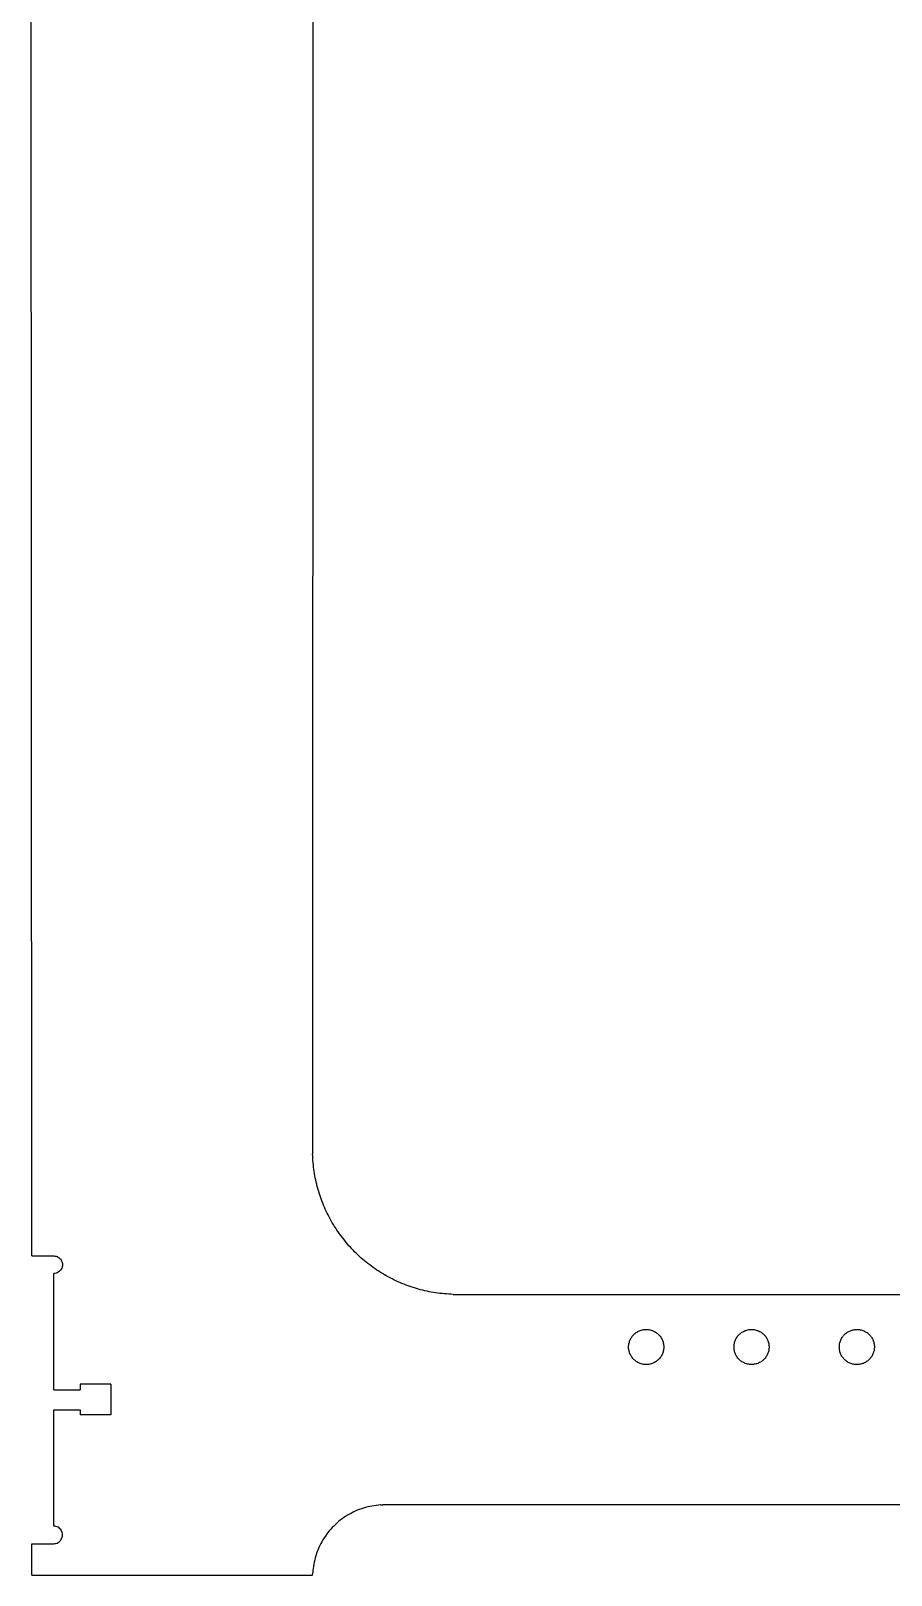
# Model space of a CAD drawing. Extents: x -24.7 to 24.7, y -45.9 to 45.9.
# Drawn here: x -24.73 to -12.48, y 1.91 to 23.91 of the extents above; entities that cross this region are included whole.
import ezdxf

# ---------------------------------------------------------------- set-up
doc = ezdxf.new("R2010")
doc.units = 0
doc.header["$MEASUREMENT"] = 0
doc.layers.get('0').update_dxf_attribs({"linetype": 'CONTINUOUS'})

msp = doc.modelspace()

# ---------------------------------------------------------------- linework, layer by layer
at = {"color": 3}
for p, q in [((-20.716, 39.907), (-20.718, 7.907)), ((-24.717, 6.454), (-24.73, 38.109)), ((-24.405, 4.545), (-24.405, 6.204)), ((-16.218, 5.15), (-16.218, 5.163)), ((-15.719, 5.163), (-15.719, 5.15)), ((-24.03, 4.626), (-24.03, 4.545)), ((-23.592, 4.626), (-23.592, 4.189)), ((-24.405, 2.604), (-24.405, 4.264)), ((-24.03, 4.264), (-24.03, 4.189)), ((-24.718, 1.907), (-24.718, 2.354))]:
    msp.add_line(p, q, dxfattribs=at)
for p, q in [((-20.717, 7.876), (-20.718, 7.907)), ((-20.716, 7.845), (-20.717, 7.876)), ((-20.714, 7.814), (-20.716, 7.845)), ((-20.711, 7.783), (-20.714, 7.814)), ((-20.708, 7.752), (-20.711, 7.783)), ((-20.705, 7.721), (-20.708, 7.752)), ((-20.701, 7.69), (-20.705, 7.721)), ((-20.696, 7.659), (-20.701, 7.69)), ((-20.691, 7.628), (-20.696, 7.659)), ((-20.686, 7.597), (-20.691, 7.628)), ((-20.68, 7.567), (-20.686, 7.597)), ((-20.674, 7.536), (-20.68, 7.567)), ((-20.667, 7.506), (-20.674, 7.536)), ((-20.66, 7.475), (-20.667, 7.506)), ((-20.652, 7.445), (-20.66, 7.475)), ((-20.644, 7.415), (-20.652, 7.445)), ((-20.636, 7.385), (-20.644, 7.415)), ((-20.627, 7.355), (-20.636, 7.385)), ((-20.617, 7.325), (-20.627, 7.355)), ((-20.607, 7.296), (-20.617, 7.325)), ((-20.597, 7.266), (-20.607, 7.296)), ((-20.586, 7.237), (-20.597, 7.266)), ((-20.575, 7.208), (-20.586, 7.237)), ((-20.563, 7.179), (-20.575, 7.208)), ((-20.551, 7.151), (-20.563, 7.179)), ((-20.539, 7.122), (-20.551, 7.151)), ((-20.526, 7.094), (-20.539, 7.122)), ((-20.512, 7.065), (-20.526, 7.094)), ((-20.498, 7.038), (-20.512, 7.065)), ((-20.484, 7.01), (-20.498, 7.038)), ((-20.469, 6.982), (-20.484, 7.01)), ((-20.454, 6.955), (-20.469, 6.982)), ((-20.439, 6.928), (-20.454, 6.955)), ((-20.423, 6.901), (-20.439, 6.928)), ((-20.407, 6.875), (-20.423, 6.901)), ((-20.39, 6.848), (-20.407, 6.875)), ((-20.373, 6.822), (-20.39, 6.848)), ((-20.355, 6.796), (-20.373, 6.822)), ((-20.337, 6.771), (-20.355, 6.796)), ((-20.319, 6.746), (-20.337, 6.771)), ((-20.3, 6.721), (-20.319, 6.746)), ((-20.281, 6.696), (-20.3, 6.721)), ((-20.262, 6.672), (-20.281, 6.696)), ((-20.242, 6.647), (-20.262, 6.672)), ((-20.222, 6.624), (-20.242, 6.647)), ((-20.202, 6.6), (-20.222, 6.624)), ((-20.181, 6.577), (-20.202, 6.6)), ((-24.405, 6.454), (-24.388, 6.453)), ((-24.388, 6.453), (-24.372, 6.45)), ((-24.372, 6.45), (-24.357, 6.445)), ((-24.357, 6.445), (-24.342, 6.438)), ((-24.342, 6.438), (-24.329, 6.429)), ((-24.329, 6.429), (-24.316, 6.418)), ((-24.316, 6.418), (-24.306, 6.406)), ((-24.306, 6.406), (-24.297, 6.392)), ((-24.297, 6.392), (-24.289, 6.377)), ((-20.16, 6.554), (-20.181, 6.577)), ((-20.138, 6.532), (-20.16, 6.554)), ((-20.116, 6.509), (-20.138, 6.532)), ((-20.094, 6.487), (-20.116, 6.509)), ((-20.071, 6.466), (-20.094, 6.487)), ((-20.049, 6.445), (-20.071, 6.466)), ((-20.025, 6.424), (-20.049, 6.445)), ((-20.002, 6.403), (-20.025, 6.424)), ((-19.978, 6.383), (-20.002, 6.403)), ((-19.954, 6.363), (-19.978, 6.383)), ((-24.388, 6.206), (-24.405, 6.204)), ((-24.372, 6.209), (-24.388, 6.206)), ((-24.357, 6.214), (-24.372, 6.209)), ((-24.342, 6.221), (-24.357, 6.214)), ((-24.329, 6.23), (-24.342, 6.221)), ((-24.316, 6.241), (-24.329, 6.23)), ((-24.306, 6.253), (-24.316, 6.241)), ((-24.297, 6.267), (-24.306, 6.253)), ((-24.289, 6.282), (-24.297, 6.267)), ((-24.289, 6.377), (-24.284, 6.362)), ((-24.284, 6.297), (-24.289, 6.282)), ((-24.284, 6.362), (-24.281, 6.346)), ((-24.281, 6.313), (-24.284, 6.297)), ((-24.281, 6.346), (-24.28, 6.329)), ((-24.28, 6.329), (-24.281, 6.313)), ((-19.93, 6.344), (-19.954, 6.363)), ((-19.905, 6.325), (-19.93, 6.344)), ((-19.88, 6.306), (-19.905, 6.325)), ((-19.855, 6.288), (-19.88, 6.306)), ((-19.829, 6.27), (-19.855, 6.288)), ((-19.803, 6.253), (-19.829, 6.27)), ((-19.777, 6.236), (-19.803, 6.253)), ((-19.751, 6.219), (-19.777, 6.236)), ((-19.724, 6.202), (-19.751, 6.219)), ((-19.697, 6.187), (-19.724, 6.202)), ((-19.67, 6.171), (-19.697, 6.187)), ((-19.643, 6.156), (-19.67, 6.171)), ((-19.616, 6.141), (-19.643, 6.156)), ((-19.588, 6.127), (-19.616, 6.141)), ((-19.56, 6.113), (-19.588, 6.127)), ((-19.532, 6.1), (-19.56, 6.113)), ((-19.504, 6.087), (-19.532, 6.1)), ((-19.475, 6.074), (-19.504, 6.087)), ((-19.446, 6.062), (-19.475, 6.074)), ((-19.417, 6.05), (-19.446, 6.062)), ((-19.388, 6.039), (-19.417, 6.05)), ((-19.359, 6.028), (-19.388, 6.039)), ((-19.33, 6.018), (-19.359, 6.028)), ((-19.3, 6.008), (-19.33, 6.018)), ((-19.27, 5.999), (-19.3, 6.008)), ((-19.24, 5.99), (-19.27, 5.999)), ((-19.211, 5.981), (-19.24, 5.99)), ((-19.18, 5.973), (-19.211, 5.981)), ((-19.15, 5.965), (-19.18, 5.973)), ((-19.12, 5.958), (-19.15, 5.965)), ((-19.089, 5.951), (-19.12, 5.958)), ((-19.059, 5.945), (-19.089, 5.951)), ((-19.028, 5.939), (-19.059, 5.945)), ((-18.998, 5.934), (-19.028, 5.939)), ((-18.967, 5.929), (-18.998, 5.934)), ((-18.936, 5.925), (-18.967, 5.929)), ((-18.905, 5.921), (-18.936, 5.925)), ((-18.874, 5.917), (-18.905, 5.921)), ((-18.843, 5.914), (-18.874, 5.917)), ((-18.812, 5.912), (-18.843, 5.914)), ((-18.781, 5.91), (-18.812, 5.912)), ((-18.75, 5.908), (-18.781, 5.91)), ((-18.718, 5.907), (-18.75, 5.908)), ((-16.188, 5.276), (-16.182, 5.287)), ((-16.182, 5.287), (-16.175, 5.298)), ((-16.175, 5.298), (-16.167, 5.309)), ((-16.167, 5.309), (-16.159, 5.319)), ((-16.159, 5.319), (-16.15, 5.329)), ((-16.15, 5.329), (-16.141, 5.338)), ((-16.141, 5.338), (-16.131, 5.347)), ((-16.131, 5.347), (-16.121, 5.355)), ((-16.121, 5.355), (-16.11, 5.363)), ((-16.11, 5.363), (-16.099, 5.37)), ((-16.099, 5.37), (-16.088, 5.376)), ((-16.088, 5.376), (-16.076, 5.382)), ((-16.076, 5.382), (-16.064, 5.388)), ((-16.064, 5.388), (-16.052, 5.392)), ((-16.052, 5.392), (-16.039, 5.396)), ((-16.039, 5.396), (-16.027, 5.4)), ((-16.027, 5.4), (-16.014, 5.403)), ((-16.014, 5.403), (-16.001, 5.405)), ((-16.001, 5.405), (-15.988, 5.406)), ((-15.988, 5.406), (-15.975, 5.407)), ((-15.962, 5.407), (-15.949, 5.406)), ((-15.949, 5.406), (-15.936, 5.405)), ((-15.936, 5.405), (-15.923, 5.403)), ((-15.923, 5.403), (-15.91, 5.4)), ((-15.91, 5.4), (-15.897, 5.396)), ((-15.897, 5.396), (-15.885, 5.392)), ((-15.885, 5.392), (-15.873, 5.388)), ((-15.873, 5.388), (-15.861, 5.382)), ((-15.861, 5.382), (-15.849, 5.376)), ((-15.849, 5.376), (-15.838, 5.37)), ((-15.838, 5.37), (-15.827, 5.363)), ((-15.827, 5.363), (-15.816, 5.355)), ((-15.816, 5.355), (-15.806, 5.347)), ((-15.806, 5.347), (-15.796, 5.338)), ((-15.796, 5.338), (-15.787, 5.329)), ((-15.787, 5.329), (-15.778, 5.319)), ((-15.778, 5.319), (-15.77, 5.309)), ((-15.77, 5.309), (-15.762, 5.298)), ((-15.762, 5.298), (-15.755, 5.287)), ((-15.755, 5.287), (-15.749, 5.276)), ((-14.691, 5.27), (-14.685, 5.282)), ((-14.685, 5.282), (-14.678, 5.293)), ((-14.678, 5.293), (-14.671, 5.304)), ((-14.671, 5.304), (-14.663, 5.314)), ((-14.663, 5.314), (-14.654, 5.324)), ((-14.654, 5.324), (-14.645, 5.333)), ((-14.645, 5.333), (-14.636, 5.342)), ((-14.636, 5.342), (-14.626, 5.351)), ((-14.626, 5.351), (-14.615, 5.359)), ((-14.615, 5.359), (-14.605, 5.366)), ((-14.605, 5.366), (-14.593, 5.373)), ((-14.593, 5.373), (-14.582, 5.379)), ((-14.582, 5.379), (-14.57, 5.385)), ((-14.57, 5.385), (-14.558, 5.39)), ((-14.558, 5.39), (-14.546, 5.394)), ((-14.546, 5.394), (-14.533, 5.398)), ((-14.533, 5.398), (-14.52, 5.401)), ((-14.52, 5.401), (-14.508, 5.404)), ((-14.508, 5.404), (-14.495, 5.405)), ((-14.495, 5.405), (-14.484, 5.406)), ((-14.484, 5.406), (-14.482, 5.406)), ((-14.482, 5.406), (-14.468, 5.407)), ((-14.468, 5.407), (-14.455, 5.406)), ((-14.455, 5.406), (-14.442, 5.405)), ((-14.442, 5.405), (-14.429, 5.404)), ((-14.429, 5.404), (-14.417, 5.401)), ((-14.417, 5.401), (-14.404, 5.398)), ((-14.404, 5.398), (-14.391, 5.394)), ((-14.391, 5.394), (-14.379, 5.39)), ((-14.379, 5.39), (-14.367, 5.385)), ((-14.367, 5.385), (-14.355, 5.379)), ((-14.355, 5.379), (-14.343, 5.373)), ((-14.343, 5.373), (-14.332, 5.366)), ((-14.332, 5.366), (-14.322, 5.359)), ((-14.322, 5.359), (-14.311, 5.351)), ((-14.311, 5.351), (-14.301, 5.342)), ((-14.301, 5.342), (-14.292, 5.333)), ((-14.292, 5.333), (-14.283, 5.324)), ((-14.283, 5.324), (-14.274, 5.314)), ((-14.274, 5.314), (-14.266, 5.304)), ((-14.266, 5.304), (-14.259, 5.293)), ((-14.259, 5.293), (-14.252, 5.282)), ((-14.252, 5.282), (-14.246, 5.27)), ((-13.187, 5.278), (-13.18, 5.29)), ((-13.18, 5.29), (-13.173, 5.301)), ((-13.173, 5.301), (-13.165, 5.311)), ((-13.165, 5.311), (-13.157, 5.321)), ((-13.157, 5.321), (-13.148, 5.331)), ((-13.148, 5.331), (-13.138, 5.34)), ((-13.138, 5.34), (-13.129, 5.349)), ((-13.129, 5.349), (-13.118, 5.357)), ((-13.118, 5.357), (-13.108, 5.364)), ((-13.108, 5.364), (-13.097, 5.371)), ((-13.097, 5.371), (-13.085, 5.378)), ((-13.085, 5.378), (-13.073, 5.383)), ((-13.073, 5.383), (-13.061, 5.389)), ((-13.061, 5.389), (-13.049, 5.393)), ((-13.049, 5.393), (-13.037, 5.397)), ((-13.037, 5.397), (-13.024, 5.4)), ((-13.024, 5.4), (-13.013, 5.403)), ((-13.013, 5.403), (-13.011, 5.403)), ((-13.011, 5.403), (-12.998, 5.405)), ((-12.998, 5.405), (-12.985, 5.406)), ((-12.985, 5.406), (-12.972, 5.407)), ((-12.972, 5.407), (-12.959, 5.406)), ((-12.959, 5.406), (-12.946, 5.406)), ((-12.946, 5.406), (-12.933, 5.404)), ((-12.933, 5.404), (-12.92, 5.402)), ((-12.92, 5.402), (-12.907, 5.399)), ((-12.907, 5.399), (-12.895, 5.395)), ((-12.895, 5.395), (-12.882, 5.391)), ((-12.882, 5.391), (-12.87, 5.386)), ((-12.87, 5.386), (-12.858, 5.381)), ((-12.858, 5.381), (-12.847, 5.375)), ((-12.847, 5.375), (-12.835, 5.368)), ((-12.835, 5.368), (-12.824, 5.361)), ((-12.824, 5.361), (-12.814, 5.353)), ((-12.814, 5.353), (-12.804, 5.345)), ((-12.804, 5.345), (-12.794, 5.336)), ((-12.794, 5.336), (-12.785, 5.326)), ((-12.785, 5.326), (-12.776, 5.317)), ((-12.776, 5.317), (-12.768, 5.306)), ((-12.768, 5.306), (-12.761, 5.296)), ((-12.761, 5.296), (-12.754, 5.285)), ((-12.754, 5.285), (-12.747, 5.273)), ((-16.218, 5.176), (-16.216, 5.189)), ((-16.218, 5.163), (-16.218, 5.176)), ((-16.218, 5.137), (-16.218, 5.15)), ((-16.216, 5.124), (-16.218, 5.137)), ((-16.216, 5.189), (-16.214, 5.202)), ((-16.214, 5.111), (-16.216, 5.124)), ((-16.214, 5.202), (-16.212, 5.215)), ((-16.212, 5.098), (-16.214, 5.111)), ((-16.212, 5.215), (-16.208, 5.228)), ((-16.208, 5.086), (-16.212, 5.098)), ((-16.208, 5.228), (-16.204, 5.24)), ((-16.204, 5.073), (-16.208, 5.086)), ((-16.204, 5.24), (-16.199, 5.252)), ((-16.199, 5.061), (-16.204, 5.073)), ((-16.199, 5.252), (-16.194, 5.264)), ((-16.194, 5.049), (-16.199, 5.061)), ((-16.194, 5.264), (-16.188, 5.276)), ((-15.749, 5.276), (-15.743, 5.264)), ((-15.743, 5.264), (-15.738, 5.252)), ((-15.738, 5.061), (-15.743, 5.049)), ((-15.738, 5.252), (-15.733, 5.24)), ((-15.733, 5.073), (-15.738, 5.061)), ((-15.733, 5.24), (-15.729, 5.228)), ((-15.729, 5.086), (-15.733, 5.073)), ((-15.729, 5.228), (-15.725, 5.215)), ((-15.725, 5.098), (-15.729, 5.086)), ((-15.725, 5.215), (-15.723, 5.202)), ((-15.723, 5.111), (-15.725, 5.098)), ((-15.723, 5.202), (-15.721, 5.189)), ((-15.721, 5.124), (-15.723, 5.111)), ((-15.721, 5.189), (-15.719, 5.176)), ((-15.719, 5.137), (-15.721, 5.124)), ((-15.719, 5.176), (-15.719, 5.163)), ((-15.719, 5.15), (-15.719, 5.137)), ((-14.718, 5.17), (-14.717, 5.183)), ((-14.718, 5.157), (-14.718, 5.17)), ((-14.718, 5.144), (-14.718, 5.157)), ((-14.717, 5.131), (-14.718, 5.144)), ((-14.717, 5.183), (-14.715, 5.196)), ((-14.715, 5.118), (-14.717, 5.131)), ((-14.715, 5.196), (-14.713, 5.209)), ((-14.713, 5.105), (-14.715, 5.118)), ((-14.713, 5.209), (-14.71, 5.221)), ((-14.71, 5.092), (-14.713, 5.105)), ((-14.71, 5.221), (-14.706, 5.234)), ((-14.706, 5.079), (-14.71, 5.092)), ((-14.706, 5.234), (-14.702, 5.246)), ((-14.702, 5.067), (-14.706, 5.079)), ((-14.702, 5.246), (-14.697, 5.258)), ((-14.697, 5.055), (-14.702, 5.067)), ((-14.697, 5.258), (-14.691, 5.27)), ((-14.246, 5.27), (-14.24, 5.258)), ((-14.24, 5.258), (-14.235, 5.246)), ((-14.235, 5.067), (-14.24, 5.055)), ((-14.235, 5.246), (-14.231, 5.234)), ((-14.231, 5.079), (-14.235, 5.067)), ((-14.231, 5.234), (-14.227, 5.221)), ((-14.227, 5.092), (-14.231, 5.079)), ((-14.227, 5.221), (-14.224, 5.209)), ((-14.224, 5.105), (-14.227, 5.092)), ((-14.224, 5.209), (-14.222, 5.196)), ((-14.222, 5.118), (-14.224, 5.105)), ((-14.222, 5.196), (-14.22, 5.183)), ((-14.22, 5.131), (-14.222, 5.118)), ((-14.22, 5.183), (-14.219, 5.17)), ((-14.219, 5.144), (-14.22, 5.131)), ((-14.219, 5.17), (-14.218, 5.157)), ((-14.218, 5.157), (-14.219, 5.144)), ((-13.218, 5.166), (-13.217, 5.179)), ((-13.218, 5.153), (-13.218, 5.166)), ((-13.218, 5.14), (-13.218, 5.153)), ((-13.217, 5.127), (-13.218, 5.14)), ((-13.217, 5.179), (-13.216, 5.192)), ((-13.215, 5.114), (-13.217, 5.127)), ((-13.216, 5.192), (-13.214, 5.205)), ((-13.212, 5.101), (-13.215, 5.114)), ((-13.214, 5.205), (-13.211, 5.218)), ((-13.209, 5.088), (-13.212, 5.101)), ((-13.211, 5.218), (-13.207, 5.23)), ((-13.205, 5.076), (-13.209, 5.088)), ((-13.207, 5.23), (-13.203, 5.243)), ((-13.201, 5.064), (-13.205, 5.076)), ((-13.203, 5.243), (-13.198, 5.255)), ((-13.195, 5.052), (-13.201, 5.064)), ((-13.198, 5.255), (-13.193, 5.267)), ((-13.193, 5.267), (-13.187, 5.278)), ((-12.747, 5.273), (-12.742, 5.262)), ((-12.742, 5.262), (-12.736, 5.249)), ((-12.734, 5.07), (-12.739, 5.058)), ((-12.736, 5.249), (-12.732, 5.237)), ((-12.73, 5.083), (-12.734, 5.07)), ((-12.732, 5.237), (-12.728, 5.225)), ((-12.726, 5.095), (-12.73, 5.083)), ((-12.728, 5.225), (-12.725, 5.212)), ((-12.723, 5.108), (-12.726, 5.095)), ((-12.725, 5.212), (-12.722, 5.199)), ((-12.721, 5.121), (-12.723, 5.108)), ((-12.722, 5.199), (-12.72, 5.186)), ((-12.72, 5.134), (-12.721, 5.121)), ((-12.72, 5.186), (-12.719, 5.173)), ((-12.719, 5.147), (-12.72, 5.134)), ((-12.719, 5.173), (-12.719, 5.16)), ((-12.719, 5.16), (-12.719, 5.147)), ((-16.188, 5.037), (-16.194, 5.049)), ((-16.182, 5.026), (-16.188, 5.037)), ((-16.175, 5.015), (-16.182, 5.026)), ((-16.167, 5.005), (-16.175, 5.015)), ((-16.159, 4.994), (-16.167, 5.005)), ((-16.15, 4.985), (-16.159, 4.994)), ((-16.141, 4.975), (-16.15, 4.985)), ((-16.131, 4.967), (-16.141, 4.975)), ((-16.121, 4.958), (-16.131, 4.967)), ((-16.11, 4.951), (-16.121, 4.958)), ((-16.099, 4.944), (-16.11, 4.951)), ((-16.088, 4.937), (-16.099, 4.944)), ((-16.076, 4.931), (-16.088, 4.937)), ((-16.064, 4.926), (-16.076, 4.931)), ((-16.052, 4.921), (-16.064, 4.926)), ((-16.039, 4.917), (-16.052, 4.921)), ((-16.027, 4.914), (-16.039, 4.917)), ((-16.014, 4.911), (-16.027, 4.914)), ((-16.001, 4.909), (-16.014, 4.911)), ((-15.988, 4.908), (-16.001, 4.909)), ((-15.975, 4.907), (-15.988, 4.908)), ((-15.949, 4.908), (-15.962, 4.907)), ((-15.936, 4.909), (-15.949, 4.908)), ((-15.923, 4.911), (-15.936, 4.909)), ((-15.91, 4.914), (-15.923, 4.911)), ((-15.897, 4.917), (-15.91, 4.914)), ((-15.885, 4.921), (-15.897, 4.917)), ((-15.873, 4.926), (-15.885, 4.921)), ((-15.861, 4.931), (-15.873, 4.926)), ((-15.849, 4.937), (-15.861, 4.931)), ((-15.838, 4.944), (-15.849, 4.937)), ((-15.827, 4.951), (-15.838, 4.944)), ((-15.816, 4.958), (-15.827, 4.951)), ((-15.806, 4.967), (-15.816, 4.958)), ((-15.796, 4.975), (-15.806, 4.967)), ((-15.787, 4.985), (-15.796, 4.975)), ((-15.778, 4.994), (-15.787, 4.985)), ((-15.77, 5.005), (-15.778, 4.994)), ((-15.762, 5.015), (-15.77, 5.005)), ((-15.755, 5.026), (-15.762, 5.015)), ((-15.749, 5.037), (-15.755, 5.026)), ((-15.743, 5.049), (-15.749, 5.037)), ((-14.691, 5.043), (-14.697, 5.055)), ((-14.685, 5.032), (-14.691, 5.043)), ((-14.678, 5.021), (-14.685, 5.032)), ((-14.671, 5.01), (-14.678, 5.021)), ((-14.663, 4.999), (-14.671, 5.01)), ((-14.654, 4.989), (-14.663, 4.999)), ((-14.645, 4.98), (-14.654, 4.989)), ((-14.636, 4.971), (-14.645, 4.98)), ((-14.626, 4.962), (-14.636, 4.971)), ((-14.615, 4.954), (-14.626, 4.962)), ((-14.605, 4.947), (-14.615, 4.954)), ((-14.593, 4.94), (-14.605, 4.947)), ((-14.582, 4.934), (-14.593, 4.94)), ((-14.57, 4.928), (-14.582, 4.934)), ((-14.558, 4.923), (-14.57, 4.928)), ((-14.546, 4.919), (-14.558, 4.923)), ((-14.533, 4.915), (-14.546, 4.919)), ((-14.52, 4.912), (-14.533, 4.915)), ((-14.508, 4.91), (-14.52, 4.912)), ((-14.495, 4.908), (-14.508, 4.91)), ((-14.482, 4.907), (-14.495, 4.908)), ((-14.468, 4.907), (-14.482, 4.907)), ((-14.455, 4.907), (-14.468, 4.907)), ((-14.442, 4.908), (-14.455, 4.907)), ((-14.429, 4.91), (-14.442, 4.908)), ((-14.417, 4.912), (-14.429, 4.91)), ((-14.404, 4.915), (-14.417, 4.912)), ((-14.391, 4.919), (-14.404, 4.915)), ((-14.379, 4.923), (-14.391, 4.919)), ((-14.367, 4.928), (-14.379, 4.923)), ((-14.355, 4.934), (-14.367, 4.928)), ((-14.343, 4.94), (-14.355, 4.934)), ((-14.332, 4.947), (-14.343, 4.94)), ((-14.322, 4.954), (-14.332, 4.947)), ((-14.311, 4.962), (-14.322, 4.954)), ((-14.301, 4.971), (-14.311, 4.962)), ((-14.292, 4.98), (-14.301, 4.971)), ((-14.283, 4.989), (-14.292, 4.98)), ((-14.274, 4.999), (-14.283, 4.989)), ((-14.266, 5.01), (-14.274, 4.999)), ((-14.259, 5.021), (-14.266, 5.01)), ((-14.252, 5.032), (-14.259, 5.021)), ((-14.246, 5.043), (-14.252, 5.032)), ((-14.24, 5.055), (-14.246, 5.043)), ((-13.19, 5.04), (-13.195, 5.052)), ((-13.183, 5.028), (-13.19, 5.04)), ((-13.176, 5.017), (-13.183, 5.028)), ((-13.169, 5.007), (-13.176, 5.017)), ((-13.16, 4.996), (-13.169, 5.007)), ((-13.152, 4.987), (-13.16, 4.996)), ((-13.143, 4.977), (-13.152, 4.987)), ((-13.133, 4.968), (-13.143, 4.977)), ((-13.123, 4.96), (-13.133, 4.968)), ((-13.113, 4.952), (-13.123, 4.96)), ((-13.102, 4.945), (-13.113, 4.952)), ((-13.09, 4.938), (-13.102, 4.945)), ((-13.079, 4.932), (-13.09, 4.938)), ((-13.067, 4.927), (-13.079, 4.932)), ((-13.055, 4.922), (-13.067, 4.927)), ((-13.042, 4.918), (-13.055, 4.922)), ((-13.03, 4.914), (-13.042, 4.918)), ((-13.017, 4.911), (-13.03, 4.914)), ((-13.004, 4.909), (-13.017, 4.911)), ((-12.991, 4.908), (-13.004, 4.909)), ((-12.978, 4.907), (-12.991, 4.908)), ((-12.965, 4.907), (-12.978, 4.907)), ((-12.952, 4.907), (-12.965, 4.907)), ((-12.939, 4.908), (-12.952, 4.907)), ((-12.926, 4.91), (-12.939, 4.908)), ((-12.913, 4.913), (-12.926, 4.91)), ((-12.9, 4.916), (-12.913, 4.913)), ((-12.888, 4.92), (-12.9, 4.916)), ((-12.876, 4.924), (-12.888, 4.92)), ((-12.864, 4.93), (-12.876, 4.924)), ((-12.852, 4.935), (-12.864, 4.93)), ((-12.84, 4.942), (-12.852, 4.935)), ((-12.829, 4.949), (-12.84, 4.942)), ((-12.819, 4.956), (-12.829, 4.949)), ((-12.808, 4.965), (-12.819, 4.956)), ((-12.799, 4.973), (-12.808, 4.965)), ((-12.789, 4.982), (-12.799, 4.973)), ((-12.78, 4.992), (-12.789, 4.982)), ((-12.772, 5.002), (-12.78, 4.992)), ((-12.764, 5.013), (-12.772, 5.002)), ((-12.757, 5.023), (-12.764, 5.013)), ((-12.75, 5.035), (-12.757, 5.023)), ((-12.744, 5.046), (-12.75, 5.035)), ((-12.739, 5.058), (-12.744, 5.046)), ((-19.995, 2.861), (-20.024, 2.852)), ((-19.965, 2.87), (-19.995, 2.861)), ((-19.934, 2.878), (-19.965, 2.87)), ((-19.904, 2.885), (-19.934, 2.878)), ((-19.873, 2.891), (-19.904, 2.885)), ((-19.843, 2.896), (-19.873, 2.891)), ((-19.812, 2.9), (-19.843, 2.896)), ((-19.781, 2.903), (-19.812, 2.9)), ((-19.75, 2.906), (-19.781, 2.903)), ((-19.75, 2.906), (-19.719, 2.907)), ((-20.372, 2.649), (-20.395, 2.628)), ((-20.348, 2.669), (-20.372, 2.649)), ((-20.324, 2.689), (-20.348, 2.669)), ((-20.299, 2.707), (-20.324, 2.689)), ((-20.274, 2.726), (-20.299, 2.707)), ((-20.248, 2.743), (-20.274, 2.726)), ((-20.222, 2.759), (-20.248, 2.743)), ((-20.195, 2.775), (-20.222, 2.759)), ((-20.167, 2.79), (-20.195, 2.775)), ((-20.139, 2.804), (-20.167, 2.79)), ((-20.111, 2.817), (-20.139, 2.804)), ((-20.083, 2.83), (-20.111, 2.817)), ((-20.054, 2.841), (-20.083, 2.83)), ((-20.024, 2.852), (-20.054, 2.841)), ((-24.389, 2.603), (-24.405, 2.604)), ((-24.373, 2.6), (-24.389, 2.603)), ((-24.357, 2.595), (-24.373, 2.6)), ((-24.343, 2.588), (-24.357, 2.595)), ((-24.329, 2.579), (-24.343, 2.588)), ((-24.317, 2.568), (-24.329, 2.579)), ((-24.306, 2.556), (-24.317, 2.568)), ((-24.297, 2.542), (-24.306, 2.556)), ((-24.29, 2.527), (-24.297, 2.542)), ((-24.297, 2.417), (-24.29, 2.432)), ((-24.284, 2.512), (-24.29, 2.527)), ((-24.29, 2.432), (-24.284, 2.447)), ((-24.281, 2.496), (-24.284, 2.512)), ((-24.284, 2.447), (-24.281, 2.463)), ((-24.28, 2.479), (-24.281, 2.496)), ((-24.281, 2.463), (-24.28, 2.479)), ((-20.554, 2.437), (-20.571, 2.41)), ((-20.537, 2.462), (-20.554, 2.437)), ((-20.519, 2.488), (-20.537, 2.462)), ((-20.5, 2.513), (-20.519, 2.488)), ((-20.481, 2.537), (-20.5, 2.513)), ((-20.46, 2.561), (-20.481, 2.537)), ((-20.439, 2.584), (-20.46, 2.561)), ((-20.417, 2.606), (-20.439, 2.584)), ((-20.395, 2.628), (-20.417, 2.606)), ((-24.405, 2.354), (-24.389, 2.356)), ((-24.389, 2.356), (-24.373, 2.359)), ((-24.373, 2.359), (-24.357, 2.364)), ((-24.357, 2.364), (-24.343, 2.371)), ((-24.343, 2.371), (-24.329, 2.38)), ((-24.329, 2.38), (-24.317, 2.391)), ((-24.317, 2.391), (-24.306, 2.403)), ((-24.306, 2.403), (-24.297, 2.417)), ((-20.663, 2.213), (-20.673, 2.183)), ((-20.653, 2.242), (-20.663, 2.213)), ((-20.641, 2.271), (-20.653, 2.242)), ((-20.629, 2.3), (-20.641, 2.271)), ((-20.616, 2.328), (-20.629, 2.3)), ((-20.601, 2.356), (-20.616, 2.328)), ((-20.587, 2.383), (-20.601, 2.356)), ((-20.571, 2.41), (-20.587, 2.383)), ((-20.712, 2), (-20.715, 1.969)), ((-20.708, 2.031), (-20.712, 2)), ((-20.702, 2.062), (-20.708, 2.031)), ((-20.696, 2.093), (-20.702, 2.062)), ((-20.689, 2.123), (-20.696, 2.093)), ((-20.682, 2.153), (-20.689, 2.123)), ((-20.673, 2.183), (-20.682, 2.153)), ((-20.719, 1.907), (-20.717, 1.938)), ((-20.715, 1.969), (-20.717, 1.938))]:
    msp.add_line(p, q)
at = {"color": 1}
for p, q in [((-24.717, 6.454), (-24.405, 6.454)), ((-18.718, 5.907), (-0.968, 5.906)), ((-15.975, 5.407), (-15.962, 5.407)), ((-15.962, 4.907), (-15.975, 4.907)), ((-23.592, 4.626), (-24.03, 4.626)), ((-24.405, 4.545), (-24.03, 4.545)), ((-24.405, 4.264), (-24.03, 4.264)), ((-23.592, 4.189), (-24.03, 4.189)), ((-4.72, 2.906), (-19.719, 2.907)), ((-24.718, 2.354), (-24.405, 2.354)), ((-24.718, 1.907), (-20.719, 1.907))]:
    msp.add_line(p, q, dxfattribs=at)

doc.saveas('drawing.dxf')
